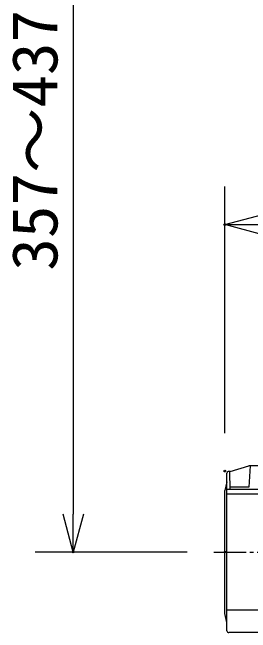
# Model space of a CAD drawing. Units: millimetres, scale not verified. Extents: x -63 to 63, y -57 to 57.
# Drawn here: x 16.79 to 29.35, y -2.72 to 29.99 of the extents above; entities that cross this region are included whole.
import ezdxf
from ezdxf.enums import TextEntityAlignment as Align

# ---------------------------------------------------------------- set-up
doc = ezdxf.new("R2010")
doc.units = ezdxf.units.MM
doc.header["$LTSCALE"] = 0.190236
doc.header["$PDMODE"] = 32
doc.header["$PDSIZE"] = 0.0951
doc.linetypes.add('CHAIN2', pattern=[12, 9, -1, 1, -1])
for name, color, linetype in [('0-0_KIJUN', 7, 'CHAIN2'), ('0-1_GAIKEI', 1, 'Continuous'), ('0-2_MOJI1', 2, 'Continuous'), ('0-3_WAKU', 7, 'Continuous')]:
    doc.layers.add(name, color=color, linetype=linetype)
doc.styles.add('ＭＳ ゴシック', font='')
doc.styles.get('ＭＳ ゴシック').set_extended_font_data('MS Gothic')

# ---------------------------------------------------------------- blocks, each defined once
blk = doc.blocks.new('_OPEN30')
at = {"layer": '0-3_WAKU'}
blk.add_line((0, 0), (-1, 0), dxfattribs=at)
blk.add_lwpolyline([(-1, 0.26795), (0, 0), (-1, -0.26795)], dxfattribs=at)

msp = doc.modelspace()

# ---------------------------------------------------------------- linework, layer by layer
at = {"layer": '0-0_KIJUN'}
msp.add_line((27.4047, 1.5268), (52.5988, 1.5268), dxfattribs=at)
at = {"layer": '0-1_GAIKEI', "color": 7}
for p, q in [((28.2647, 5.7768), (29.2574, 6.0768)), ((30.0744, 6.0768), (29.2574, 6.0768)), ((28.0974, -2.6232), (28.0974, 5.6768)), ((28.2647, 5.7768), (28.1974, 5.7768)), ((48.7376, -2.7232), (28.1974, -2.7232))]:
    msp.add_line(p, q, dxfattribs=at)
at = {"layer": '0-1_GAIKEI'}
for p, q in [((28.2731, 4.8127), (28.2597, 5.7768)), ((28.0872, 5.2337), (27.9876, 4.7656)), ((27.9876, -1.7217), (27.9876, 4.7656)), ((28.0974, 4.8368), (48.7376, 4.8368)), ((48.7376, 4.5768), (28.0974, 4.5768)), ((28.0974, -1.5232), (48.7376, -1.5232)), ((28.0872, -2.1898), (27.9876, -1.7217))]:
    msp.add_line(p, q, dxfattribs=at)
msp.add_lwpolyline([(29.3253, 6.0768), (29.2454, 4.9495), (28.2712, 4.9495)], dxfattribs=at)
at = {"layer": '0-1_GAIKEI', "color": 7}
msp.add_arc((28.1974, 5.6768), 0.1, 90, 180, dxfattribs=at)
at = {"layer": '0-1_GAIKEI'}
msp.add_arc((28.1974, -2.6232), 0.1, 180, 270.00004, dxfattribs=at)
at = {"layer": '0-2_MOJI1', "color": 3}
for p, q in [((19.9964, 43.1771), (19.9964, 3.5268)), ((27.9876, 7.7967), (27.9876, 20.7967)), ((25.9964, 1.5268), (17.9963, 1.5268))]:
    msp.add_line(p, q, dxfattribs=at)
at = {"layer": '0-3_WAKU'}
for p in [(27.9876, 18.7967), (27.9876, 5.7967), (19.9964, 1.5268), (27.9964, 1.5268)]:
    msp.add_point(p, dxfattribs=at)

# ---------------------------------------------------------------- block references
at = {"layer": '0-2_MOJI1', "xscale": 2, "yscale": 2}
for p, rotation in [((27.9876, 18.7967), 180), ((19.9964, 1.5268), 270)]:
    msp.add_blockref('_OPEN30', p, dxfattribs=dict(at, rotation=rotation))

# ---------------------------------------------------------------- texts
at = {"layer": '0-2_MOJI1', "color": 3, "style": 'ＭＳ ゴシック', "width": 1.05}
msp.add_text('357～437', height=2.406, rotation=90, dxfattribs=at).set_placement((19.8868, 16.3637), align=Align.BOTTOM_LEFT)

doc.saveas('drawing.dxf')
